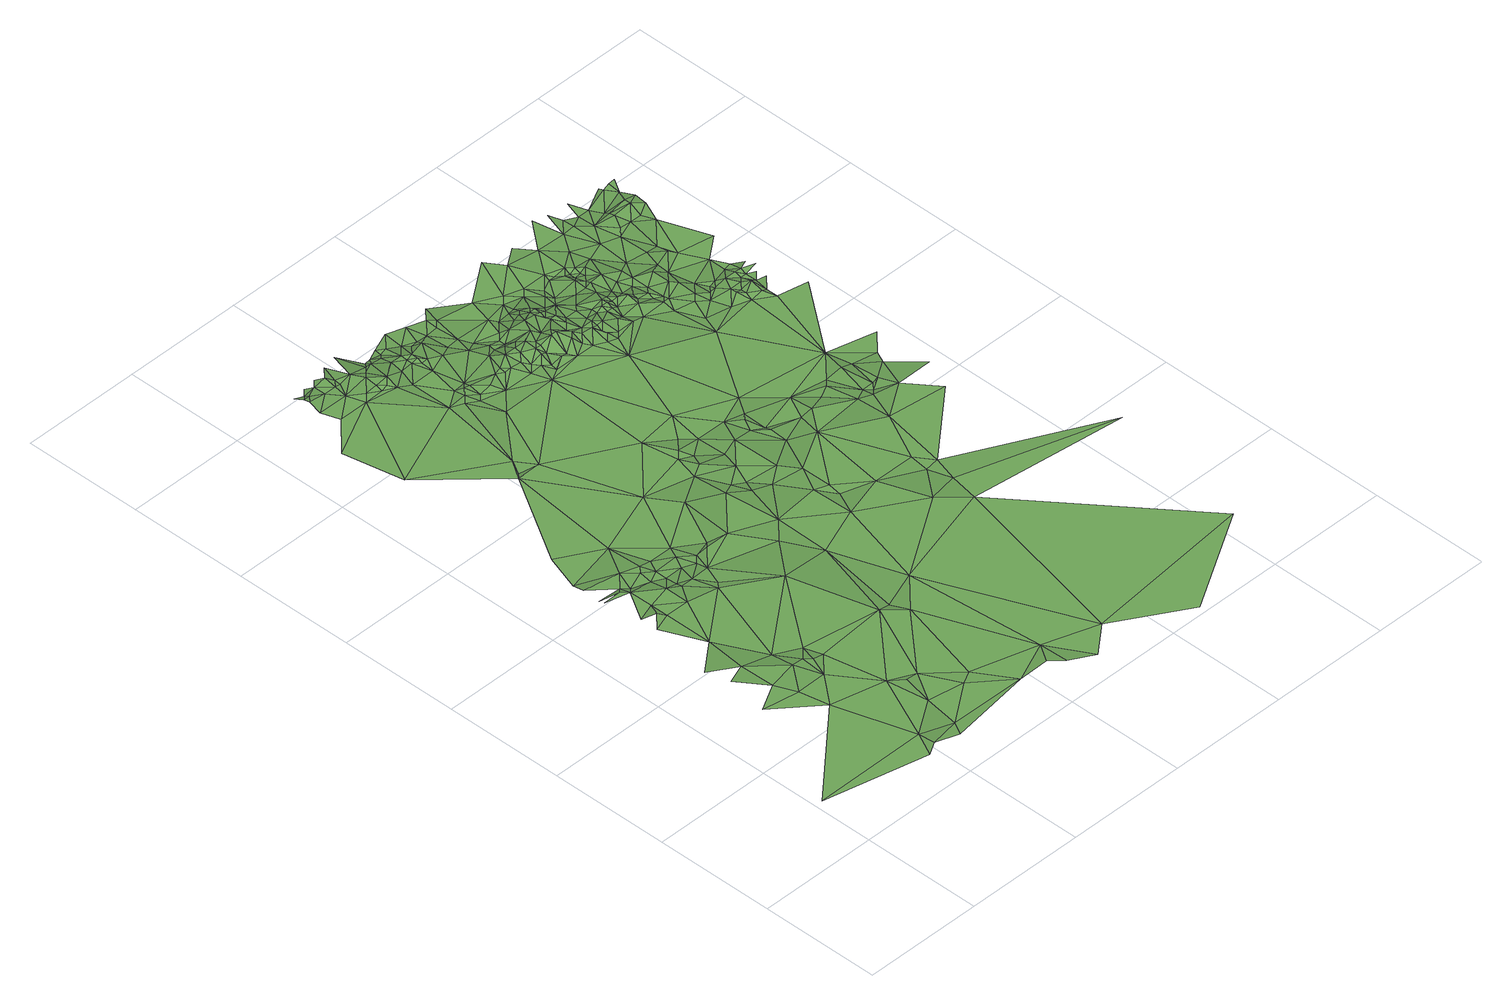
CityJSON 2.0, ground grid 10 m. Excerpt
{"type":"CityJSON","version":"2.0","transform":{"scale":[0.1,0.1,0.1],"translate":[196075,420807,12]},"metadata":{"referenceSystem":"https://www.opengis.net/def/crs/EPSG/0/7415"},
"CityObjects":{
"plantcover1":{"type":"PlantCover","attributes":{"3df_class":"Forest","bgt_fysiekvoorkomen":"groenvoorziening","bgt_status":"bestaand","identificatienamespace":"NL.IMGeo","begroeidterreindeeloptalud":"true","plus_fysiekvoorkomen":"gras- en kruidachtigen","relatievehoogteligging":0,"aantal_punten":0},"geometry":[{"type":"MultiSurface","lod":"1","boundaries":[[[0,1,2]],[[3,2,1]],[[4,5,6]],[[6,3,4]],[[1,0,7]],[[5,8,9]],[[10,11,8]],[[12,1,7]],[[13,5,4]],[[13,8,5]],[[14,4,3]],[[12,7,15]],[[1,16,3]],[[14,13,4]],[[17,10,8]],[[13,17,8]],[[12,18,1]],[[16,14,3]],[[19,20,10]],[[16,1,18]],[[20,19,21]],[[14,22,13]],[[13,22,17]],[[23,21,24]],[[22,14,25]],[[24,21,19]],[[26,23,24]],[[19,10,27]],[[22,28,17]],[[29,26,30]],[[14,31,25]],[[32,30,33]],[[31,14,16]],[[22,25,28]],[[18,12,34]],[[15,35,12]],[[24,19,27]],[[36,37,38]],[[18,39,16]],[[40,10,17]],[[25,31,28]],[[33,30,26]],[[33,38,37]],[[33,26,41]],[[26,24,42]],[[39,18,43]],[[39,43,16]],[[24,27,42]],[[40,27,10]],[[38,33,41]],[[26,44,41]],[[18,34,43]],[[26,42,44]],[[45,46,36]],[[34,12,35]],[[38,45,36]],[[47,38,41]],[[42,27,48]],[[47,41,44]],[[17,28,49]],[[44,42,50]],[[42,48,51]],[[31,16,52]],[[27,40,48]],[[38,47,53]],[[43,34,54]],[[42,51,50]],[[31,52,28]],[[55,47,44]],[[52,16,43]],[[55,44,50]],[[48,56,51]],[[55,53,47]],[[53,45,38]],[[40,17,49]],[[40,56,48]],[[34,35,54]],[[57,50,51]],[[55,58,53]],[[51,56,57]],[[57,55,50]],[[59,56,40]],[[53,58,45]],[[55,60,58]],[[61,43,54]],[[62,56,59]],[[46,45,63]],[[57,60,55]],[[56,64,57]],[[28,52,49]],[[64,56,62]],[[58,65,45]],[[59,40,49]],[[64,60,57]],[[60,65,58]],[[62,59,49]],[[43,61,52]],[[35,66,54]],[[62,67,64]],[[64,67,60]],[[67,65,60]],[[62,68,67]],[[69,70,71]],[[54,66,61]],[[67,72,65]],[[35,73,66]],[[65,74,45]],[[68,72,67]],[[62,75,68]],[[76,71,63]],[[77,52,61]],[[49,78,62]],[[45,74,63]],[[79,70,69]],[[80,66,73]],[[75,72,68]],[[52,81,49]],[[78,75,62]],[[72,82,65]],[[83,84,85]],[[84,86,87]],[[52,77,81]],[[86,88,89]],[[90,66,80]],[[85,84,87]],[[63,91,76]],[[92,88,79]],[[93,71,76]],[[61,94,77]],[[87,86,89]],[[95,91,63]],[[69,71,93]],[[94,61,66]],[[82,74,65]],[[87,96,85]],[[89,88,92]],[[81,78,49]],[[75,82,72]],[[76,91,95]],[[74,95,63]],[[96,87,89]],[[85,96,97]],[[92,79,69]],[[94,81,77]],[[89,98,96]],[[92,98,89]],[[90,99,66]],[[96,100,101]],[[100,96,98]],[[78,102,75]],[[92,69,103]],[[92,104,98]],[[99,94,66]],[[98,105,100]],[[105,98,104]],[[75,106,82]],[[81,102,78]],[[69,107,103]],[[108,76,95]],[[92,109,104]],[[110,92,103]],[[106,75,102]],[[111,100,105]],[[104,109,105]],[[109,92,110]],[[107,112,103]],[[107,69,113]],[[82,114,74]],[[115,93,76]],[[103,112,110]],[[95,74,116]],[[113,69,93]],[[111,105,109]],[[107,117,112]],[[115,76,108]],[[107,113,117]],[[94,118,81]],[[119,110,112]],[[112,117,119]],[[110,120,109]],[[106,114,82]],[[113,119,117]],[[81,118,102]],[[120,110,119]],[[121,109,120]],[[113,93,122]],[[114,123,74]],[[106,102,124]],[[125,109,121]],[[93,115,126]],[[120,119,127]],[[113,128,119]],[[129,122,93]],[[74,123,116]],[[121,120,127]],[[128,113,122]],[[129,93,126]],[[106,130,114]],[[106,124,130]],[[131,126,115]],[[131,115,108]],[[132,125,121]],[[102,133,124]],[[127,119,134]],[[132,121,127]],[[119,128,134]],[[108,95,135]],[[126,136,129]],[[131,137,126]],[[132,127,138]],[[124,139,130]],[[129,140,122]],[[136,126,137]],[[141,128,122]],[[118,142,102]],[[114,143,123]],[[135,95,116]],[[138,127,144]],[[114,130,145]],[[142,133,102]],[[144,127,134]],[[136,146,129]],[[147,94,99]],[[108,148,131]],[[122,140,141]],[[137,149,136]],[[133,139,124]],[[114,145,143]],[[134,128,150]],[[130,139,145]],[[131,148,137]],[[136,149,146]],[[129,146,140]],[[118,94,151]],[[138,144,152]],[[128,141,150]],[[144,134,153]],[[137,154,149]],[[123,143,155]],[[123,156,116]],[[134,150,153]],[[157,138,152]],[[155,156,123]],[[152,144,153]],[[148,154,137]],[[158,141,140]],[[159,150,141]],[[159,141,158]],[[146,149,160]],[[153,150,161]],[[162,158,140]],[[163,155,143]],[[159,161,150]],[[164,152,153]],[[165,139,133]],[[143,145,163]],[[157,152,164]],[[156,166,116]],[[149,154,160]],[[146,167,140]],[[158,162,159]],[[139,165,145]],[[118,168,142]],[[159,162,161]],[[148,108,135]],[[160,154,148]],[[169,153,161]],[[162,140,167]],[[170,156,155]],[[169,164,153]],[[171,157,164]],[[142,172,133]],[[166,156,170]],[[142,168,173]],[[174,161,162]],[[163,170,155]],[[175,160,148]],[[169,161,176]],[[160,177,146]],[[133,172,165]],[[146,178,167]],[[171,164,169]],[[94,147,151]],[[118,179,168]],[[175,148,180]],[[142,173,172]],[[167,174,162]],[[181,163,145]],[[182,116,166]],[[176,161,174]],[[145,165,181]],[[175,183,160]],[[146,177,178]],[[184,180,148]],[[185,169,176]],[[175,180,183]],[[177,160,183]],[[116,182,135]],[[173,168,179]],[[181,170,163]],[[184,148,135]],[[185,176,174]],[[167,186,174]],[[169,187,171]],[[182,166,170]],[[151,179,118]],[[178,186,167]],[[187,169,185]],[[183,180,188]],[[183,188,177]],[[189,185,174]],[[189,174,186]],[[184,190,180]],[[190,188,180]],[[165,172,191]],[[189,187,185]],[[186,178,192]],[[165,191,181]],[[193,170,181]],[[190,184,194]],[[195,178,177]],[[189,186,192]],[[135,196,184]],[[177,188,197]],[[193,182,170]],[[190,198,188]],[[172,173,199]],[[196,194,184]],[[192,178,200]],[[194,198,190]],[[178,195,200]],[[201,99,202]],[[188,198,203]],[[177,197,195]],[[135,204,196]],[[205,187,189]],[[188,206,197]],[[179,199,173]],[[203,206,188]],[[192,207,189]],[[208,193,181]],[[181,191,208]],[[196,209,194]],[[210,198,194]],[[207,205,189]],[[204,211,196]],[[211,209,196]],[[194,209,210]],[[212,203,198]],[[213,206,203]],[[207,192,214]],[[197,215,195]],[[195,216,200]],[[135,217,204]],[[215,197,206]],[[172,199,191]],[[210,212,198]],[[218,179,151]],[[204,219,211]],[[203,212,213]],[[211,220,209]],[[205,207,214]],[[206,213,215]],[[201,147,99]],[[208,221,193]],[[208,191,222]],[[195,215,216]],[[135,182,223]],[[220,210,209]],[[224,192,200]],[[211,219,220]],[[222,225,208]],[[216,226,200]],[[208,225,221]],[[220,227,210]],[[228,212,210]],[[147,229,151]],[[193,230,182]],[[210,227,228]],[[192,224,214]],[[204,217,219]],[[205,214,231]],[[232,193,221]],[[215,213,233]],[[233,213,212]],[[219,234,220]],[[216,215,235]],[[225,232,221]],[[200,226,224]],[[220,236,227]],[[212,228,233]],[[229,218,151]],[[179,237,199]],[[227,236,228]],[[218,237,179]],[[135,223,217]],[[226,216,235]],[[220,234,236]],[[219,217,234]],[[191,238,222]],[[215,233,235]],[[230,193,232]],[[222,238,225]],[[233,228,239]],[[236,239,228]],[[199,238,191]],[[182,230,223]],[[240,236,234]],[[214,241,231]],[[234,217,242]],[[243,226,235]],[[235,233,244]],[[240,234,242]],[[241,214,224]],[[243,224,226]],[[239,236,245]],[[244,233,239]],[[245,236,240]],[[246,232,225]],[[242,217,247]],[[229,248,218]],[[249,235,244]],[[243,235,249]],[[218,248,237]],[[247,217,250]],[[251,240,242]],[[240,252,245]],[[244,239,253]],[[239,245,254]],[[217,223,250]],[[242,247,251]],[[225,238,246]],[[252,240,251]],[[255,249,244]],[[246,230,232]],[[238,199,256]],[[243,249,257]],[[253,239,254]],[[258,224,243]],[[259,251,247]],[[254,245,252]],[[250,259,247]],[[255,244,260]],[[244,253,260]],[[255,257,249]],[[241,224,258]],[[237,261,199]],[[252,251,262]],[[263,250,223]],[[258,243,257]],[[262,251,259]],[[264,254,252]],[[265,257,255]],[[265,255,260]],[[259,250,266]],[[267,253,254]],[[248,261,237]],[[268,260,253]],[[262,264,252]],[[253,267,268]],[[238,256,246]],[[263,266,250]],[[269,257,265]],[[223,270,263]],[[254,271,267]],[[264,271,254]],[[268,272,260]],[[273,265,260]],[[259,266,262]],[[273,260,272]],[[269,258,257]],[[274,268,267]],[[273,269,265]],[[275,256,199]],[[262,276,264]],[[274,267,271]],[[264,276,271]],[[274,272,268]],[[258,277,241]],[[263,270,278]],[[278,266,263]],[[279,273,272]],[[280,262,266]],[[274,279,272]],[[266,278,281]],[[262,282,276]],[[283,278,270]],[[261,275,199]],[[269,273,284]],[[266,281,285]],[[274,271,286]],[[256,287,246]],[[223,288,270]],[[286,271,276]],[[284,258,269]],[[278,283,281]],[[262,280,282]],[[285,280,266]],[[230,289,223]],[[286,279,274]],[[290,285,281]],[[279,284,273]],[[277,258,284]],[[290,281,283]],[[282,291,276]],[[290,280,285]],[[291,286,276]],[[292,229,147]],[[270,288,283]],[[293,241,277]],[[256,275,287]],[[280,294,282]],[[295,290,283]],[[294,280,290]],[[296,279,286]],[[246,287,297]],[[291,282,298]],[[277,284,299]],[[286,291,300]],[[301,284,279]],[[223,302,288]],[[246,303,230]],[[301,279,296]],[[288,295,283]],[[300,296,286]],[[298,282,294]],[[292,248,229]],[[298,300,291]],[[304,294,290]],[[290,295,304]],[[299,284,301]],[[305,246,297]],[[297,287,275]],[[306,261,248]],[[298,294,307]],[[308,301,296]],[[223,289,302]],[[288,309,295]],[[310,275,261]],[[307,294,304]],[[299,311,277]],[[304,295,309]],[[300,312,296]],[[301,313,299]],[[298,314,300]],[[301,308,313]],[[307,304,315]],[[308,296,312]],[[309,315,304]],[[314,298,307]],[[309,288,302]],[[293,277,311]],[[275,316,297]],[[307,315,317]],[[317,314,307]],[[315,309,318]],[[230,303,289]],[[310,316,275]],[[319,300,314]],[[312,300,319]],[[313,320,299]],[[305,297,316]],[[315,318,317]],[[305,303,246]],[[308,321,313]],[[322,310,261]],[[323,314,317]],[[302,324,309]],[[317,318,323]],[[324,318,309]],[[299,320,311]],[[323,325,314]],[[326,308,312]],[[310,327,316]],[[319,314,325]],[[323,318,328]],[[313,321,320]],[[308,326,321]],[[325,323,328]],[[305,316,329]],[[319,330,312]],[[331,328,318]],[[327,332,316]],[[324,331,318]],[[322,327,310]],[[312,330,326]],[[333,319,325]],[[333,325,328]],[[302,334,324]],[[332,329,316]],[[302,289,335]],[[321,336,320]],[[306,322,261]],[[319,337,330]],[[324,338,331]],[[327,339,332]],[[321,340,336]],[[326,340,321]],[[335,334,302]],[[341,328,331]],[[333,337,319]],[[303,305,329]],[[326,330,342]],[[322,339,327]],[[331,338,343]],[[330,337,342]],[[341,333,328]],[[336,344,320]],[[324,345,338]],[[311,320,346]],[[331,343,341]],[[326,347,340]],[[347,326,342]],[[348,335,289]],[[329,332,349]],[[334,345,324]],[[336,340,344]],[[332,339,349]],[[343,338,350]],[[337,333,351]],[[337,351,342]],[[340,347,352]],[[347,342,353]],[[340,352,344]],[[346,354,311]],[[341,355,333]],[[346,320,344]],[[334,335,356]],[[350,338,345]],[[343,357,341]],[[329,349,303]],[[342,351,353]],[[347,358,352]],[[347,353,358]],[[333,355,351]],[[359,335,348]],[[360,339,322]],[[334,361,345]],[[343,350,357]],[[362,344,352]],[[334,356,361]],[[362,352,358]],[[363,348,289]],[[335,359,356]],[[345,361,350]],[[341,357,355]],[[339,360,349]],[[358,353,364]],[[353,351,364]],[[362,358,364]],[[361,365,350]],[[365,357,350]],[[344,362,366]],[[367,361,356]],[[303,368,289]],[[359,348,369]],[[355,370,351]],[[355,357,371]],[[356,359,372]],[[303,349,373]],[[346,344,366]],[[361,367,365]],[[365,371,357]],[[364,351,374]],[[364,374,362]],[[348,363,369]],[[322,375,360]],[[371,370,355]],[[373,349,360]],[[372,376,356]],[[289,368,363]],[[367,356,376]],[[370,374,351]],[[372,359,369]],[[362,374,366]],[[377,371,365]],[[365,367,377]],[[378,372,369]],[[371,379,370]],[[346,366,380]],[[381,376,372]],[[370,379,374]],[[376,382,367]],[[373,383,303]],[[363,384,369]],[[367,382,377]],[[377,385,371]],[[378,381,372]],[[386,378,369]],[[366,374,387]],[[371,385,379]],[[369,384,386]],[[376,381,382]],[[346,380,388]],[[363,389,384]],[[303,390,368]],[[363,368,389]],[[381,378,391]],[[382,385,377]],[[386,391,378]],[[374,379,387]],[[380,366,387]],[[368,392,389]],[[391,393,381]],[[384,389,394]],[[386,393,391]],[[392,394,389]],[[386,384,395]],[[385,396,379]],[[386,395,393]],[[392,368,397]],[[384,394,398]],[[384,398,395]],[[385,382,399]],[[392,400,394]],[[380,387,401]],[[387,379,402]],[[303,403,390]],[[382,381,404]],[[390,397,368]],[[392,397,400]],[[394,400,398]],[[402,379,396]],[[393,404,381]],[[385,399,396]],[[405,380,401]],[[405,406,380]],[[395,407,393]],[[398,408,395]],[[387,409,401]],[[410,399,382]],[[390,411,397]],[[397,411,400]],[[398,400,408]],[[395,408,412]],[[409,387,402]],[[404,410,382]],[[407,395,412]],[[400,411,413]],[[400,413,408]],[[396,399,414]],[[396,414,402]],[[393,407,404]],[[415,405,401]],[[408,416,412]],[[401,409,415]],[[408,413,416]],[[399,410,414]],[[412,417,407]],[[413,411,418]],[[416,417,412]],[[409,402,419]],[[416,413,420]],[[421,407,417]],[[407,421,404]],[[422,402,414]],[[416,423,417]],[[424,409,419]],[[415,409,425]],[[402,422,419]],[[426,421,417]],[[427,409,424]],[[410,428,414]],[[409,429,425]],[[429,409,427]],[[430,415,425]],[[424,419,422]],[[431,410,404]],[[428,422,414]],[[432,427,424]],[[424,422,432]],[[428,410,431]],[[427,433,429]],[[429,434,425]],[[428,435,422]],[[435,432,422]],[[432,433,427]],[[429,433,436]],[[434,437,425]],[[428,438,435]],[[436,434,429]],[[435,438,432]],[[433,432,439]],[[439,432,438]],[[439,436,433]],[[436,440,434]],[[436,441,440]]]}]}
},
"vertices":[
[88,27,10],[98,47,10],[3,47,9],[78,112,10],[73,137,10],[63,152,13],[43,142,10],[98,32,12],[63,182,12],[48,177,11],[68,217,10],[43,197,10],[123,37,11],[88,157,13],[98,137,10],[118,27,10],[123,102,10],[88,177,10],[128,67,10],[68,257,10],[53,252,10],[63,262,12],[98,157,12],[53,267,10],[68,272,10],[103,152,12],[68,292,10],[88,257,10],[108,167,10],[48,297,10],[63,297,10],[113,152,10],[48,302,8],[68,302,7],[158,62,10],[188,37,10],[48,327,7],[48,317,9],[78,312,9],[133,92,11],[113,252,10],[73,297,7],[88,277,10],[143,92,10],[88,292,7],[93,337,7],[58,357,7],[88,302,9],[98,272,9],[153,227,11],[98,287,7],[98,277,8],[173,157,10],[93,307,9],[168,67,11],[98,297,7],[108,272,9],[113,287,7],[103,307,7],[118,257,9],[118,297,8],[188,142,10],[123,272,10],[103,432,7],[123,282,8],[123,307,7],[223,52,10],[128,287,9],[138,287,10],[88,562,7],[38,537,7],[48,487,7],[143,292,8],[213,37,11],[148,357,7],[158,287,10],[113,447,7],[183,157,8],[178,257,9],[63,562,7],[223,27,11],[193,227,9],[163,332,8],[53,597,11],[58,592,10],[63,597,7],[58,587,11],[63,592,10],[58,577,7],[73,587,9],[243,17,10],[108,437,5],[83,577,7],[123,517,7],[213,167,10],[123,432,7],[73,597,9],[68,602,7],[83,587,9],[268,37,10],[83,597,11],[78,602,9],[193,272,10],[93,567,9],[88,587,8],[88,592,9],[188,317,10],[103,562,8],[148,487,6],[98,587,11],[103,577,11],[93,607,8],[103,567,10],[113,557,8],[188,347,7],[133,512,8],[188,397,7],[108,562,10],[233,242,10],[113,567,12],[108,582,9],[113,587,8],[123,552,7],[193,367,7],[203,307,9],[108,612,5],[138,517,9],[118,587,8],[128,567,7],[138,527,7],[198,322,8],[143,507,7],[118,592,5],[218,302,8],[128,577,9],[193,487,7],[143,522,10],[148,512,7],[123,592,6],[208,317,7],[143,552,7],[138,567,8],[233,277,9],[198,352,9],[128,587,7],[213,332,10],[148,527,8],[303,192,10],[163,502,7],[148,522,9],[138,572,8],[283,212,10],[133,592,4],[138,577,9],[158,512,9],[203,362,7],[198,372,9],[133,597,5],[143,562,8],[143,567,10],[168,517,10],[143,572,10],[148,562,9],[218,347,8],[138,592,6],[233,312,10],[208,382,7],[158,557,9],[243,262,8],[148,587,5],[218,372,7],[148,602,7],[243,297,10],[243,272,10],[158,577,8],[173,512,11],[153,582,5],[178,532,11],[173,547,10],[268,252,10],[178,512,12],[233,352,9],[223,402,7],[173,517,12],[188,502,7],[158,582,6],[168,562,7],[163,597,7],[183,522,15],[168,582,5],[188,512,11],[258,327,8],[178,562,8],[243,372,7],[193,507,9],[188,542,8],[198,502,8],[188,537,7],[193,517,14],[278,317,9],[183,552,7],[413,52,10],[328,2,9],[193,522,15],[203,492,7],[178,592,7],[193,532,10],[178,582,6],[248,352,8],[203,507,12],[203,512,14],[203,497,8],[203,522,15],[198,527,14],[183,587,7],[198,537,6],[198,542,6],[223,492,7],[303,237,8],[213,497,10],[208,507,10],[253,362,9],[258,342,9],[248,467,7],[208,562,7],[258,347,7],[203,547,7],[208,512,14],[208,517,14],[308,217,9],[268,382,7],[188,602,5],[258,367,8],[213,527,15],[218,497,9],[208,542,10],[218,512,17],[303,252,10],[283,337,7],[218,522,13],[223,512,17],[213,582,7],[228,502,14],[213,557,5],[218,537,15],[223,517,16],[293,357,7],[233,497,9],[313,237,10],[218,547,9],[238,492,7],[233,507,14],[233,512,12],[228,537,14],[233,527,13],[223,547,11],[293,337,9],[223,557,6],[228,567,5],[238,502,12],[228,542,13],[323,292,10],[243,507,11],[248,487,7],[238,517,13],[228,552,9],[248,502,11],[233,532,11],[233,537,13],[228,557,7],[253,482,10],[238,527,13],[233,542,13],[233,547,11],[238,537,11],[323,322,8],[243,522,11],[233,572,7],[253,492,9],[243,542,8],[253,507,11],[253,497,7],[253,512,10],[258,487,10],[243,562,6],[253,502,10],[248,537,10],[308,342,7],[273,487,10],[308,442,6],[258,502,11],[253,522,11],[433,177,10],[248,607,7],[263,512,9],[268,497,10],[253,542,5],[318,347,8],[263,517,9],[248,567,7],[258,527,10],[253,552,6],[283,487,8],[343,372,7],[268,507,10],[323,352,7],[373,287,9],[268,512,12],[258,547,4],[273,497,8],[333,317,9],[258,592,7],[268,537,7],[258,557,5],[273,517,12],[273,507,10],[333,327,7],[273,512,12],[278,507,8],[278,527,9],[268,567,7],[268,562,5],[353,312,10],[278,512,10],[288,497,11],[278,517,11],[278,547,8],[338,322,7],[283,512,11],[338,352,9],[278,537,7],[288,507,13],[343,327,7],[288,522,7],[303,487,9],[303,477,7],[273,562,5],[283,537,9],[293,502,9],[348,327,9],[278,557,6],[293,517,5],[283,542,7],[293,507,10],[283,562,7],[303,497,6],[283,587,8],[283,552,4],[313,457,6],[348,352,6],[303,502,8],[293,537,10],[283,557,4],[288,547,6],[273,602,7],[298,527,6],[308,487,9],[303,517,5],[288,552,5],[318,472,9],[363,337,8],[308,492,8],[288,557,7],[333,452,7],[293,552,8],[308,507,7],[298,572,6],[318,497,12],[348,447,7],[328,467,7],[308,532,7],[308,522,7],[323,477,10],[368,347,7],[303,557,6],[383,312,10],[323,492,11],[318,512,12],[333,472,8],[318,537,5],[308,587,7],[333,487,7],[328,507,8],[383,362,7],[343,462,11],[328,517,9],[338,472,9],[318,562,7],[303,612,7],[343,457,11],[363,437,7],[338,477,7],[348,452,10],[343,477,9],[348,457,10],[348,472,11],[333,532,8],[358,447,9],[353,462,11],[343,522,9],[358,457,12],[318,587,8],[333,557,7],[388,432,7],[358,497,7],[318,597,7],[313,607,9],[358,482,7],[358,467,9],[328,577,8],[348,517,7],[363,447,7],[358,472,11],[363,457,9],[343,532,7],[328,592,7],[363,467,9],[363,472,11],[373,457,7],[338,562,9],[368,462,11],[363,482,9],[348,562,8],[373,467,12],[343,572,11],[338,592,7],[373,477,8],[343,577,10],[363,552,7],[343,582,7],[333,607,7],[378,512,7],[358,572,13],[358,577,13],[358,597,10],[358,562,8],[363,587,11],[358,602,8],[368,567,10],[368,577,11],[363,597,12],[368,597,13]
]}
